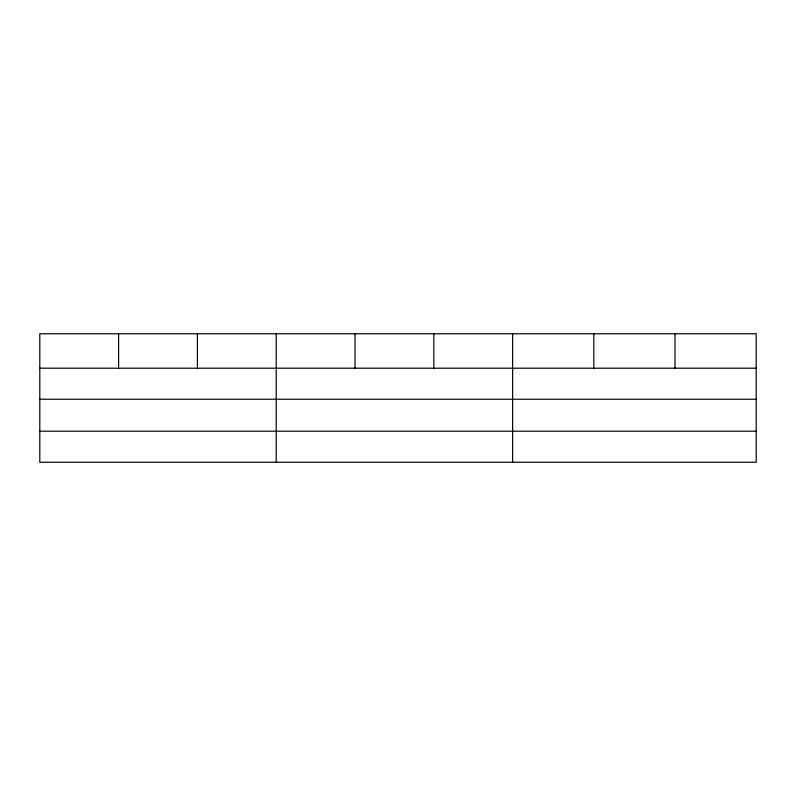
<?xml version="1.0" encoding="UTF-8"?>
<svg xmlns="http://www.w3.org/2000/svg" width="796" height="796" viewBox="0 0 796 796"><rect width="100%" height="100%" fill="white"/><g stroke="black" fill="none" stroke-linecap="round" stroke-linejoin="round"><path stroke-width="1.19" d="M756.2 399.234L756.2 333.753L39.8 333.753L39.8 462.247L756.2 462.247L756.2 399.234L39.8 399.234M39.8 368.2L756.2 368.2M39.8 431.213L756.2 431.213M675.008 333.753L675.008 368.2M593.816 333.753L593.816 368.2M512.624 333.753L512.624 462.247M433.82 333.753L433.82 368.2M355.016 333.753L355.016 368.2M276.212 333.753L276.212 462.247M197.408 333.753L197.408 368.2M118.604 333.753L118.604 368.2"/></g></svg>
